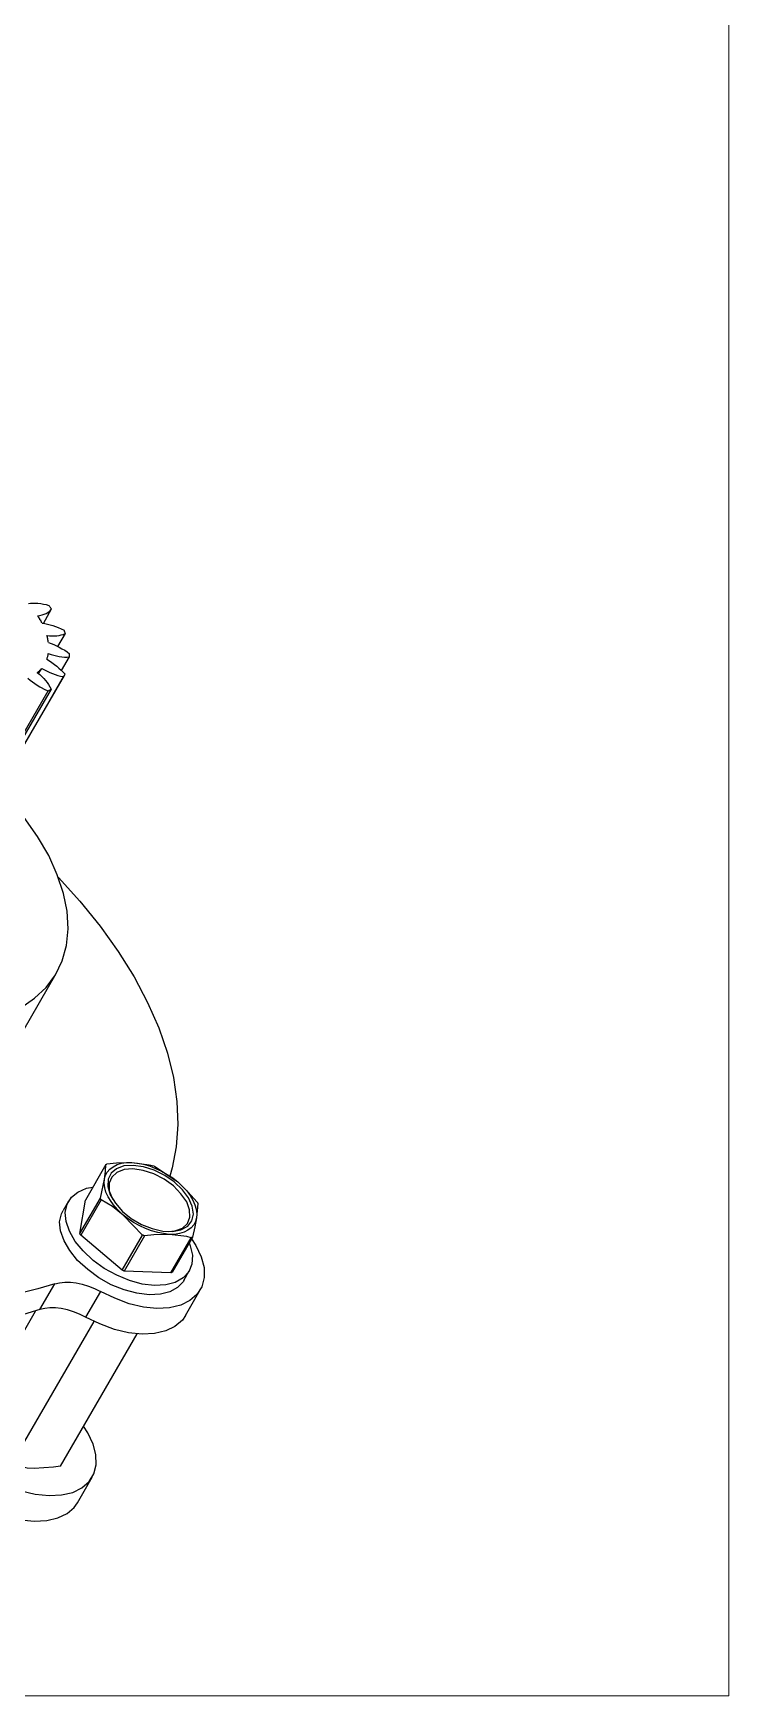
# Model space of a CAD drawing. Header units: inches. Extents: x 0 to 11, y 0.3 to 17.
# Drawn here: x 8.893 to 10.608, y 0.329 to 4.425 of the extents above; entities that cross this region are included whole.
import ezdxf

# ---------------------------------------------------------------- set-up
doc = ezdxf.new("R2010")
doc.units = ezdxf.units.IN
doc.header["$MEASUREMENT"] = 0
doc.layers.add('Layer 1', color=7, linetype='Continuous')

msp = doc.modelspace()

# ---------------------------------------------------------------- linework, layer by layer
at = {"layer": 'Layer 1', "color": 7, "lineweight": 18, "true_color": 0xffffff}
for points in [[(10.6075, 16.6292), (10.6075, 0.3292)], [(0.3075, 0.3292), (10.6075, 0.3292)]]:
    msp.add_lwpolyline(points, dxfattribs=at)
at = {"layer": 'Layer 1', "color": 7, "lineweight": 25, "true_color": 0xffffff}
for points in [[(8.8817, 3.02), (8.8867, 3.0208), (8.905, 3.0208), (8.9117, 3.02), (8.9183, 3.0183), (8.925, 3.0175), (8.9317, 3.015)], [(8.905, 2.9892), (8.91, 2.99), (8.915, 2.9917), (8.925, 2.995), (8.9292, 2.9975), (8.9325, 3), (8.9358, 3.0033), (8.9383, 3.0067)], [(8.9183, 2.9708), (8.9383, 3.0067)], [(8.9383, 3.0067), (8.9367, 3.0083), (8.9358, 3.01), (8.935, 3.0108), (8.9342, 3.0117), (8.9333, 3.0133), (8.9325, 3.0142), (8.9317, 3.015)], [(8.915, 2.9717), (8.9142, 2.9733), (8.9125, 2.9758), (8.9117, 2.9783), (8.91, 2.98), (8.9092, 2.9825), (8.9075, 2.985), (8.9058, 2.9867), (8.905, 2.9892)], [(8.915, 2.9717), (8.9217, 2.9708), (8.9283, 2.9692), (8.935, 2.9675), (8.9417, 2.9658), (8.955, 2.9608), (8.9625, 2.9575), (8.9692, 2.9542)], [(8.9725, 2.9458), (8.9717, 2.9467), (8.9717, 2.9475), (8.9708, 2.9492), (8.9708, 2.95), (8.97, 2.9508), (8.97, 2.9525), (8.9692, 2.9533), (8.9692, 2.9542)], [(8.9267, 2.9408), (8.9333, 2.94), (8.9517, 2.94), (8.9575, 2.9408), (8.9625, 2.9425), (8.9675, 2.9433), (8.9725, 2.9458)], [(8.9308, 2.9242), (8.93, 2.9258), (8.93, 2.9283), (8.9292, 2.93), (8.9292, 2.9325), (8.9283, 2.935), (8.9283, 2.9367), (8.9275, 2.9392), (8.9267, 2.9408)], [(8.9308, 2.9242), (8.9442, 2.9192), (8.9508, 2.9158), (8.9575, 2.9125), (8.9642, 2.9083), (8.9708, 2.905), (8.9767, 2.9008), (8.9825, 2.8958)], [(8.9542, 2.9142), (8.9725, 2.9458)], [(8.9267, 2.8825), (8.9275, 2.8842), (8.9275, 2.8858), (8.9292, 2.8892), (8.9292, 2.8908), (8.93, 2.8925), (8.93, 2.8967)], [(8.9267, 2.8825), (8.9333, 2.8783), (8.9392, 2.8742), (8.9458, 2.87), (8.9517, 2.8658), (8.9567, 2.8608), (8.9625, 2.8558), (8.9667, 2.8508), (8.9717, 2.8458)], [(8.93, 2.8967), (8.9375, 2.8942), (8.9508, 2.8908), (8.9575, 2.8892), (8.9642, 2.8883), (8.97, 2.8875), (8.9767, 2.8875), (8.9825, 2.8883)], [(8.9633, 2.855), (8.9825, 2.8883)], [(8.9825, 2.8883), (8.9825, 2.8958)], [(8.8658, 2.6625), (8.9683, 2.84)], [(8.8675, 2.6658), (8.97, 2.8425)], [(8.88, 2.8358), (8.8858, 2.8308), (8.9033, 2.8183), (8.91, 2.8142), (8.9233, 2.8075), (8.93, 2.805)], [(8.9033, 2.85), (8.905, 2.8508), (8.9092, 2.855), (8.91, 2.8558), (8.9117, 2.8575), (8.9125, 2.8592), (8.9142, 2.86)], [(8.9033, 2.85), (8.9092, 2.845), (8.9192, 2.835), (8.9275, 2.825), (8.9308, 2.82), (8.9342, 2.8142), (8.9375, 2.8092)], [(8.9067, 2.8475), (8.9142, 2.86)], [(8.9142, 2.86), (8.9208, 2.8567), (8.9275, 2.8533), (8.9342, 2.85), (8.9542, 2.8425), (8.9608, 2.8408), (8.9683, 2.84)], [(8.9683, 2.84), (8.9683, 2.8408), (8.9692, 2.8408), (8.9692, 2.8417), (8.97, 2.8425), (8.97, 2.8433), (8.9708, 2.8442), (8.9708, 2.845), (8.9717, 2.8458)], [(8.8283, 2.6283), (8.93, 2.805)], [(8.9375, 2.8092), (8.835, 2.6325)], [(8.93, 2.805), (8.9308, 2.805), (8.9317, 2.8058), (8.9325, 2.8067), (8.9342, 2.8067), (8.935, 2.8075), (8.9358, 2.8083), (8.9367, 2.8083), (8.9375, 2.8092)], [(8.8625, 2.0242), (8.8967, 2.0475), (8.925, 2.0742), (8.9483, 2.105), (8.965, 2.14), (8.975, 2.1775), (8.9792, 2.2183), (8.9767, 2.2617), (8.9683, 2.3058), (8.9525, 2.3517), (8.9317, 2.3992), (8.9042, 2.4458), (8.8708, 2.4925)], [(8.9558, 2.345), (9.0083, 2.2867), (9.0583, 2.225), (9.1025, 2.1625), (9.1417, 2.1), (9.175, 2.0367), (9.2025, 1.9742), (9.2242, 1.9125), (9.2392, 1.8525), (9.2475, 1.7933), (9.25, 1.7367), (9.2458, 1.6817), (9.2358, 1.63), (9.23, 1.6092)], [(8.8675, 1.9658), (8.95, 2.1083)], [(9.2958, 1.5067), (9.2933, 1.4975), (9.2892, 1.4892), (9.2825, 1.4817), (9.2742, 1.4758), (9.265, 1.4708), (9.2542, 1.4675), (9.2417, 1.4658), (9.2283, 1.4658), (9.2142, 1.4675), (9.2, 1.47), (9.185, 1.4742), (9.17, 1.48), (9.1558, 1.4867), (9.1408, 1.495), (9.1275, 1.5042), (9.115, 1.5133), (9.1033, 1.5242), (9.0933, 1.535), (9.085, 1.5467), (9.0783, 1.5583), (9.0725, 1.57), (9.07, 1.5808), (9.0683, 1.5917), (9.0692, 1.6017), (9.0717, 1.6117), (9.0758, 1.6192), (9.0825, 1.6267), (9.09, 1.6325), (9.1, 1.6375), (9.1108, 1.6408), (9.1233, 1.6425), (9.1367, 1.6425), (9.15, 1.6408), (9.165, 1.6383), (9.18, 1.6342), (9.195, 1.6283), (9.2092, 1.6217), (9.2375, 1.605), (9.25, 1.595)], [(9.0725, 1.6375), (9.0733, 1.6375), (9.0733, 1.6383), (9.075, 1.6383), (9.075, 1.6392)], [(9.075, 1.6392), (9.0983, 1.6417), (9.1367, 1.6425)], [(9.1367, 1.6425), (9.1792, 1.6367), (9.1908, 1.6342)], [(9.0725, 1.6375), (9.0225, 1.55)], [(9.0592, 1.555), (9.0692, 1.6017)], [(9.0692, 1.6017), (9.0717, 1.6208), (9.0725, 1.6375)], [(9.14, 1.6358), (9.1167, 1.6342), (9.0983, 1.6275), (9.085, 1.6167), (9.0783, 1.6017), (9.0775, 1.5833), (9.0833, 1.5633), (9.0958, 1.5425), (9.1133, 1.5225), (9.135, 1.505), (9.16, 1.49), (9.1867, 1.48), (9.2125, 1.4733), (9.2367, 1.4725), (9.2575, 1.4767), (9.2742, 1.4858), (9.2842, 1.4992), (9.2883, 1.5158), (9.285, 1.535), (9.2758, 1.5558), (9.2608, 1.5758), (9.2408, 1.595), (9.2175, 1.6108), (9.1917, 1.6242), (9.165, 1.6325), (9.14, 1.6358)], [(9.1392, 1.6275), (9.1175, 1.6258), (9.0992, 1.6183), (9.0867, 1.6067), (9.0808, 1.5917), (9.0808, 1.5733), (9.0883, 1.5533), (9.0892, 1.5517)], [(9.2267, 1.4725), (9.2425, 1.4742), (9.2608, 1.4808), (9.2733, 1.4925), (9.2792, 1.5083), (9.2783, 1.5258), (9.2717, 1.5458), (9.2575, 1.5658), (9.2392, 1.585), (9.2158, 1.6017), (9.1908, 1.615), (9.1642, 1.6233), (9.1392, 1.6275)], [(9.1908, 1.6342), (9.1917, 1.6342), (9.1925, 1.6333), (9.1933, 1.6333), (9.1942, 1.6325), (9.195, 1.6325)], [(9.195, 1.6325), (9.25, 1.595)], [(9.1925, 1.34), (9.1617, 1.3433), (9.1308, 1.3525), (9.0992, 1.365), (9.0683, 1.3817), (9.0408, 1.4017), (9.0167, 1.425), (8.9967, 1.4483), (8.9825, 1.4733), (8.9742, 1.4975), (8.9717, 1.52), (8.9767, 1.54), (8.9875, 1.5575), (9.0033, 1.57), (9.025, 1.5792), (9.04, 1.5817)], [(9.25, 1.595), (9.2717, 1.5733), (9.28, 1.5617), (9.2867, 1.55), (9.2917, 1.5383), (9.295, 1.5275), (9.2967, 1.5167), (9.2958, 1.5067)], [(9.25, 1.595), (9.2742, 1.5708), (9.2975, 1.545), (9.2975, 1.5442), (9.2983, 1.5442), (9.2983, 1.5433), (9.2992, 1.5425), (9.2992, 1.5417), (9.2958, 1.5067)], [(9.1792, 1.3167), (9.1483, 1.3208), (9.1175, 1.3292), (9.0858, 1.3417), (9.055, 1.3583), (9.0275, 1.3792), (9.0025, 1.4017), (8.9833, 1.4258), (8.9692, 1.45), (8.9608, 1.4742), (8.9583, 1.4967), (8.9633, 1.5167), (8.9667, 1.5242)], [(8.98, 1.5475), (8.9667, 1.5242)], [(9.0083, 1.4683), (9.0592, 1.555)], [(9.0083, 1.4683), (9.0225, 1.55)], [(9.0608, 1.5508), (9.0108, 1.4642)], [(9.0608, 1.5508), (9.0608, 1.5517), (9.06, 1.5525), (9.06, 1.5533), (9.0592, 1.5533), (9.0592, 1.555)], [(9.115, 1.5133), (9.0883, 1.5342), (9.0608, 1.5508)], [(9.1625, 1.4642), (9.115, 1.5133)], [(9.2958, 1.5067), (9.2917, 1.4842), (9.2858, 1.4592), (9.285, 1.4592), (9.2842, 1.4583), (9.2833, 1.4583), (9.2833, 1.4575), (9.2825, 1.4575)], [(9.0108, 1.4642), (9.01, 1.465), (9.01, 1.4658), (9.0092, 1.4658), (9.0092, 1.4675), (9.0083, 1.4683)], [(9.1125, 1.3775), (9.0108, 1.4642)], [(9.2833, 1.455), (9.2942, 1.4383), (9.3075, 1.4108), (9.3142, 1.3842), (9.315, 1.3592), (9.3092, 1.3367), (9.2967, 1.3175), (9.2792, 1.3025), (9.2567, 1.2917), (9.2292, 1.285), (9.1983, 1.2833), (9.165, 1.2867), (9.13, 1.295), (9.0942, 1.3083), (9.0592, 1.325)], [(9.1125, 1.3775), (9.1625, 1.4642)], [(9.1675, 1.4625), (9.1175, 1.375)], [(9.2283, 1.4658), (9.1908, 1.465), (9.1675, 1.4625), (9.1658, 1.4625), (9.1658, 1.4633), (9.1642, 1.4633), (9.1642, 1.4642), (9.1625, 1.4642)], [(9.2775, 1.445), (9.28, 1.4375), (9.2858, 1.4142), (9.2842, 1.3925), (9.2767, 1.3733), (9.2625, 1.3583), (9.2433, 1.3475), (9.22, 1.3417), (9.1925, 1.34)], [(9.2825, 1.4575), (9.2717, 1.4608), (9.2283, 1.4658)], [(9.2325, 1.3708), (9.2825, 1.4575)], [(9.2858, 1.4592), (9.2358, 1.3725)], [(9.1175, 1.375), (9.1167, 1.3758), (9.1158, 1.3758), (9.115, 1.3767), (9.1133, 1.3767), (9.1133, 1.3775), (9.1125, 1.3775)], [(9.2325, 1.3708), (9.1175, 1.375)], [(9.2642, 1.3525), (9.2633, 1.35), (9.2492, 1.335), (9.23, 1.3242), (9.2067, 1.3183), (9.1792, 1.3167)], [(9.2358, 1.3725), (9.235, 1.3725), (9.235, 1.3717), (9.2342, 1.3717), (9.2333, 1.3708), (9.2325, 1.3708)], [(9.2642, 1.3525), (9.2775, 1.3758)], [(8.9467, 1.3442), (8.905, 1.3317), (8.8617, 1.3208), (8.8158, 1.3133), (8.7692, 1.3075), (8.72, 1.305), (8.6692, 1.3042), (8.6175, 1.3058), (8.5642, 1.31), (8.5, 1.3167)], [(8.91, 1.2808), (8.9467, 1.3442)], [(9.0592, 1.325), (9.0225, 1.2617), (9.0075, 1.2692), (8.9925, 1.275), (8.9775, 1.28), (8.9625, 1.2833), (8.9483, 1.285), (8.9342, 1.285), (8.9217, 1.2833), (8.91, 1.2808)], [(8.9467, 1.3442), (8.9583, 1.3467), (8.9708, 1.3483), (8.985, 1.3483), (8.9992, 1.3467), (9.0142, 1.3433), (9.0292, 1.3383), (9.0442, 1.3325), (9.0592, 1.325)], [(9.2683, 1.2658), (9.305, 1.3292)], [(8.91, 1.2808), (8.8692, 1.2683), (8.825, 1.2575), (8.78, 1.25), (8.7325, 1.2442), (8.6833, 1.2417), (8.6325, 1.2408), (8.5808, 1.2425), (8.5275, 1.2467)], [(8.84, 0.9), (8.8108, 0.9158), (8.7817, 0.9367), (8.7775, 0.9408), (8.7342, 0.9908), (8.8992, 1.2767)], [(8.84, 0.9), (9.0433, 1.2508)], [(9.2683, 1.2658), (9.2608, 1.2542), (9.2425, 1.2392), (9.22, 1.2283), (9.1925, 1.2217), (9.1617, 1.22), (9.1283, 1.2233), (9.0933, 1.2317), (9.0575, 1.245), (9.0225, 1.2617)], [(8.9608, 0.895), (9.1492, 1.2208)], [(8.7933, 0.8642), (8.8283, 0.8467), (8.8633, 0.8342), (8.8983, 0.8258), (8.9325, 0.8225), (8.9633, 0.8242), (8.9908, 0.83), (9.0133, 0.8417), (9.0308, 0.8567), (9.0425, 0.8758), (9.0483, 0.8983), (9.0475, 0.9233), (9.0408, 0.9492), (9.0283, 0.9767), (9.0175, 0.9933)], [(8.9608, 0.895), (8.9433, 0.8925), (8.8958, 0.8892), (8.8783, 0.89), (8.84, 0.9)], [(9.0025, 0.8042), (9.0383, 0.8675)], [(8.7567, 0.8008), (8.7917, 0.7833), (8.8267, 0.7708), (8.8625, 0.7625), (8.8958, 0.7592), (8.9267, 0.7608), (8.9542, 0.7675), (8.9767, 0.7783), (8.9942, 0.7933), (9.0025, 0.8042)]]:
    msp.add_lwpolyline(points, dxfattribs=at)

doc.saveas('drawing.dxf')
